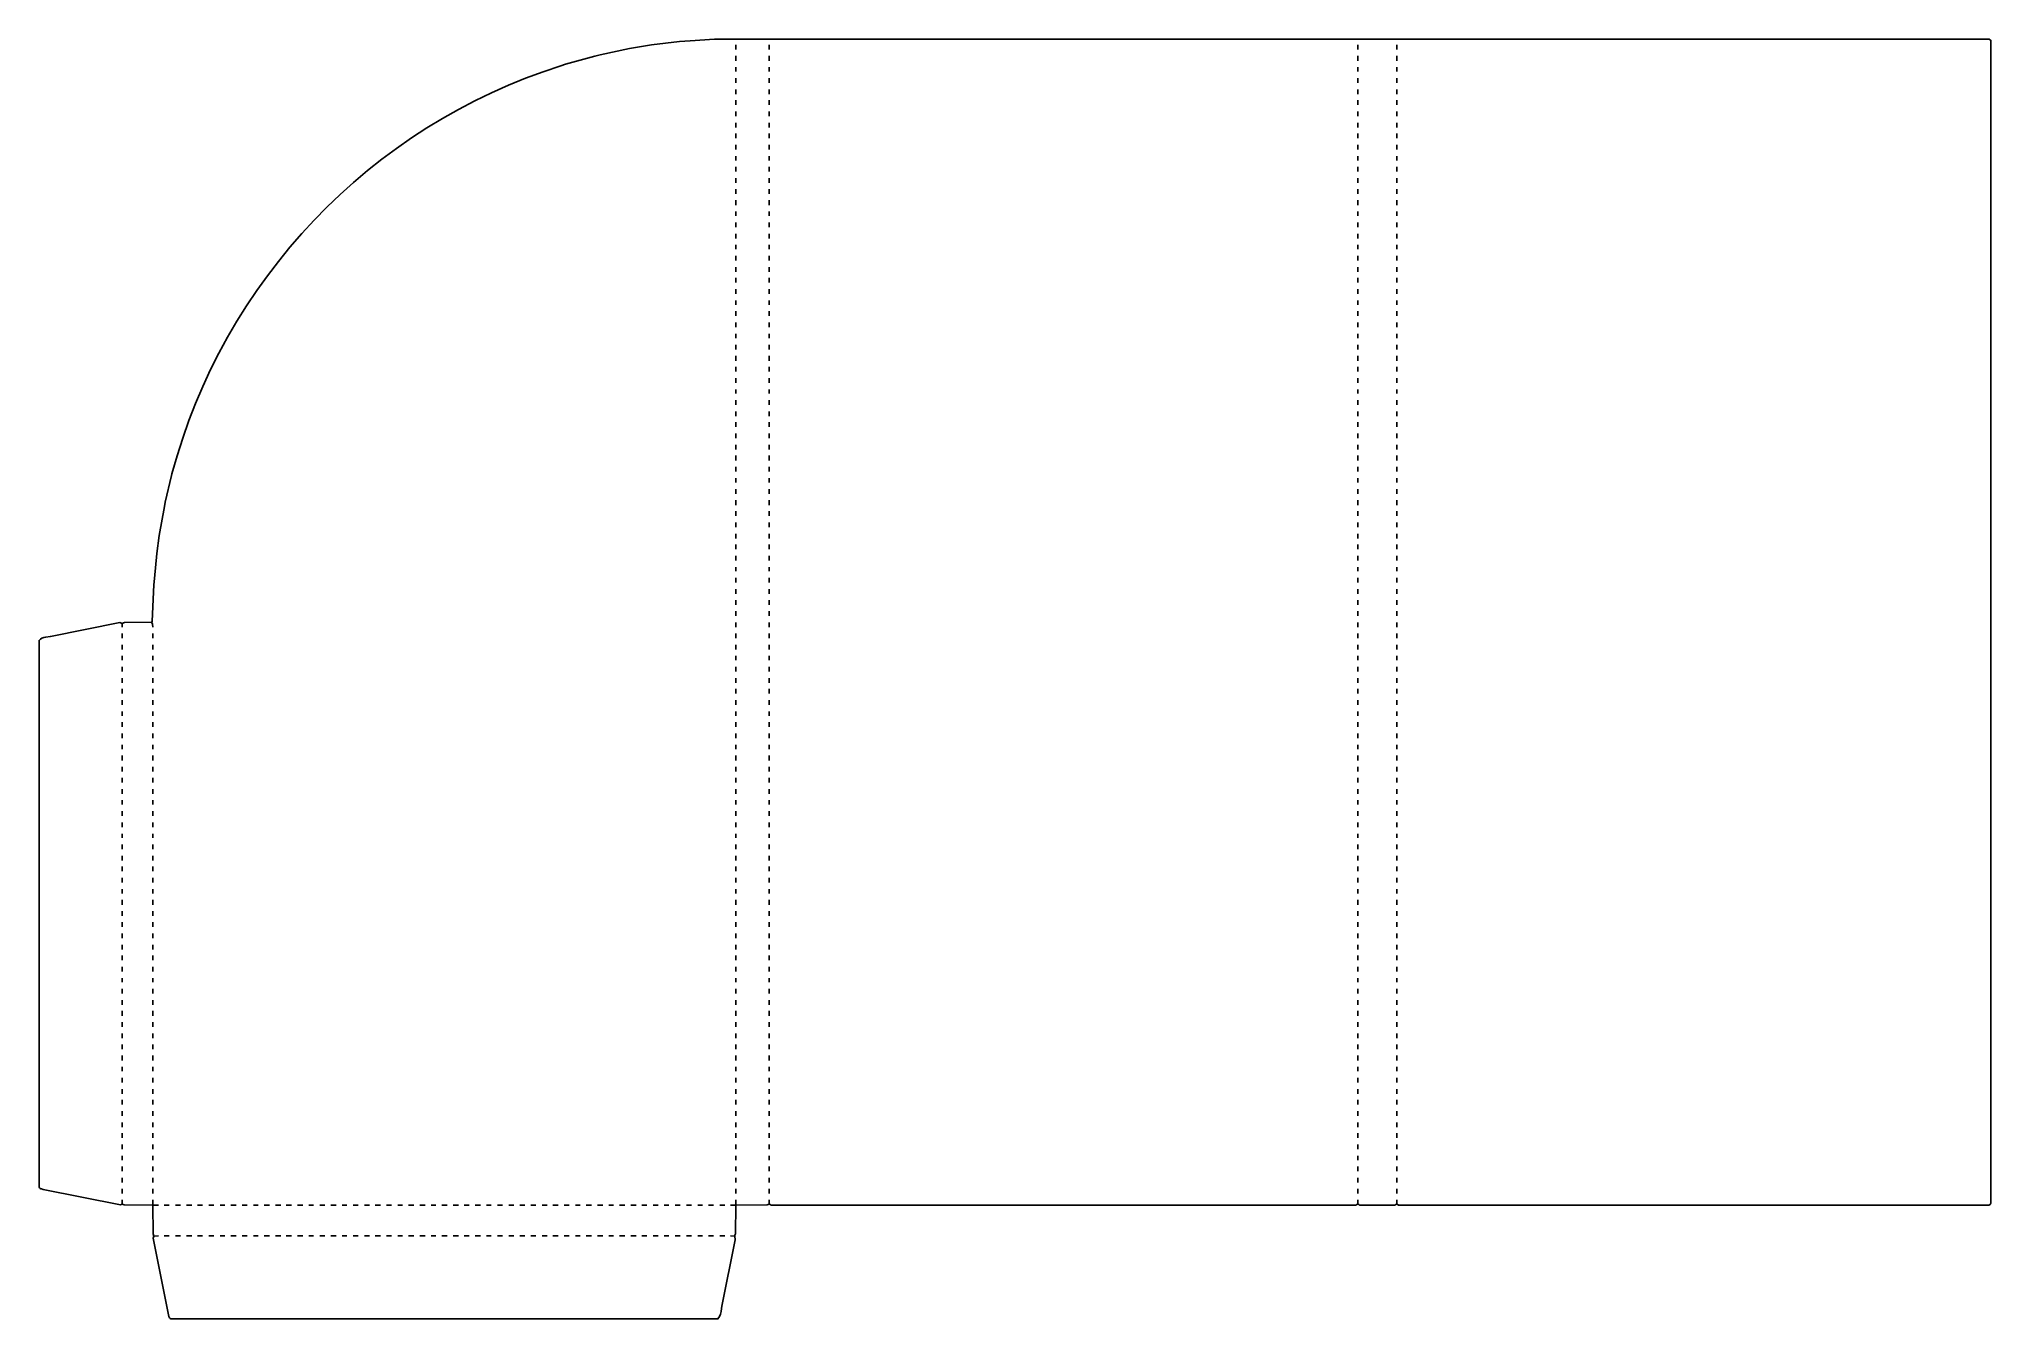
# Model space of a CAD drawing. Extents: x 483 to 4635, y 316 to 3038.
import ezdxf

# ---------------------------------------------------------------- set-up
doc = ezdxf.new("R2010")
doc.units = 0
doc.layers.get('0').update_dxf_attribs({"linetype": 'CONTINUOUS'})

msp = doc.modelspace()

# ---------------------------------------------------------------- linework, layer by layer
at = {"color": 7, "linetype": 'CONTINUOUS'}
for points in [[(1954, 558), (1965, 558), (2031.992757, 558.492541), (2036, 560, -0.120666), (2040, 558), (3284, 558, -0.120666), (3288, 560, -0.120666), (3292, 558), (3367, 558, -0.120666), (3371, 560), (3371.9, 559.8), (3375, 558), (4631, 558, 0.166667), (4635, 562), (4635, 3035), (4631, 3038), (1920, 3038), (1868.032995, 3034.538071), (1845.040984, 3032.54918), (1785.932432, 3025.405405), (1739.067568, 3017.594595), (1676.911765, 3004.352941), (1665.088235, 3001.647059), (1602.9, 2984.3), (1592.9, 2981.3, 0.255627), (765.647059, 2113.088235), (764.7, 2110.1), (751.384615, 2052.923077), (749.615385, 2044.076923), (738.594595, 1982.067568), (733.569231, 1944.053846), (728.461929, 1890.967005), (727.470769, 1876.973846), (723.8, 1800.1), (723, 1798), (723.2, 1797.1), (724.569231, 1793.946154), (725, 1787)], [(737, 558), (725, 558), (664.007932, 558.491808), (660, 560), (656, 559), (491.923077, 591.615385), (488.076923, 592.384615, -0.19602), (483, 596), (483, 1759, -0.26478), (497.076923, 1765.615385), (507.076923, 1767.615385), (655, 1797), (660, 1795, -0.090917), (665.008329, 1797.508616), (723, 1798)], [(725, 569), (725, 558), (725.491808, 497.007932), (727, 492), (726, 488), (758.615385, 324.923077), (759.384615, 321.076923, 0.19602), (763, 316), (1927, 316, 0.157588), (1934.384615, 337.923077), (1935.384615, 342.923077), (1964, 484), (1963, 492), (1963.3, 493.9), (1964.508192, 497.007932), (1965, 558), (1965, 569)]]:
    msp.add_lwpolyline(points, format="xyb", dxfattribs=at)
for points in [[(1965, 3016), (1965, 3026)], [(1965, 2992), (1965, 3002)], [(2036, 3016), (2036, 3026)], [(2036, 2992), (2036, 3002)], [(3288, 3016), (3288, 3026)], [(3288, 2992), (3288, 3002)], [(3371, 3016), (3371, 3026)], [(3371, 2992), (3371, 3002)], [(1965, 2969), (1965, 2978)], [(1965, 2945), (1965, 2955)], [(2036, 2969), (2036, 2978)], [(2036, 2945), (2036, 2955)], [(3288, 2969), (3288, 2978)], [(3288, 2945), (3288, 2955)], [(3371, 2969), (3371, 2978)], [(3371, 2945), (3371, 2955)], [(1965, 2921), (1965, 2931)], [(1965, 2898), (1965, 2908)], [(2036, 2921), (2036, 2931)], [(2036, 2898), (2036, 2908)], [(3288, 2921), (3288, 2931)], [(3288, 2898), (3288, 2908)], [(3371, 2921), (3371, 2931)], [(3371, 2898), (3371, 2908)], [(1965, 2874), (1965, 2884)], [(2036, 2874), (2036, 2884)], [(3288, 2874), (3288, 2884)], [(3371, 2874), (3371, 2884)], [(1965, 2850), (1965, 2860)], [(1965, 2827), (1965, 2837)], [(2036, 2850), (2036, 2860)], [(2036, 2827), (2036, 2837)], [(3288, 2850), (3288, 2860)], [(3288, 2827), (3288, 2837)], [(3371, 2850), (3371, 2860)], [(3371, 2827), (3371, 2837)], [(1965, 2803), (1965, 2813)], [(1965, 2780), (1965, 2789)], [(2036, 2803), (2036, 2813)], [(2036, 2780), (2036, 2789)], [(3288, 2803), (3288, 2813)], [(3288, 2780), (3288, 2789)], [(3371, 2803), (3371, 2813)], [(3371, 2780), (3371, 2789)], [(1965, 2756), (1965, 2766)], [(1965, 2732), (1965, 2742)], [(2036, 2756), (2036, 2766)], [(2036, 2732), (2036, 2742)], [(3288, 2756), (3288, 2766)], [(3288, 2732), (3288, 2742)], [(3371, 2756), (3371, 2766)], [(3371, 2732), (3371, 2742)], [(1965, 2709), (1965, 2719)], [(2036, 2709), (2036, 2719)], [(3288, 2709), (3288, 2719)], [(3371, 2709), (3371, 2719)], [(1965, 2685), (1965, 2695)], [(1965, 2662), (1965, 2671)], [(2036, 2685), (2036, 2695)], [(2036, 2662), (2036, 2671)], [(3288, 2685), (3288, 2695)], [(3288, 2662), (3288, 2671)], [(3371, 2685), (3371, 2695)], [(3371, 2662), (3371, 2671)], [(1965, 2638), (1965, 2648)], [(1965, 2614), (1965, 2624)], [(2036, 2638), (2036, 2648)], [(2036, 2614), (2036, 2624)], [(3288, 2638), (3288, 2648)], [(3288, 2614), (3288, 2624)], [(3371, 2638), (3371, 2648)], [(3371, 2614), (3371, 2624)], [(1965, 2591), (1965, 2600)], [(1965, 2567), (1965, 2577)], [(2036, 2591), (2036, 2600)], [(2036, 2567), (2036, 2577)], [(3288, 2591), (3288, 2600)], [(3288, 2567), (3288, 2577)], [(3371, 2591), (3371, 2600)], [(3371, 2567), (3371, 2577)], [(1965, 2543), (1965, 2553)], [(2036, 2543), (2036, 2553)], [(3288, 2543), (3288, 2553)], [(3371, 2543), (3371, 2553)], [(1965, 2520), (1965, 2530)], [(1965, 2496), (1965, 2506)], [(2036, 2520), (2036, 2530)], [(2036, 2496), (2036, 2506)], [(3288, 2520), (3288, 2530)], [(3288, 2496), (3288, 2506)], [(3371, 2520), (3371, 2530)], [(3371, 2496), (3371, 2506)], [(1965, 2473), (1965, 2482)], [(1965, 2449), (1965, 2459)], [(2036, 2473), (2036, 2482)], [(2036, 2449), (2036, 2459)], [(3288, 2473), (3288, 2482)], [(3288, 2449), (3288, 2459)], [(3371, 2473), (3371, 2482)], [(3371, 2449), (3371, 2459)], [(1965, 2425), (1965, 2435)], [(1965, 2402), (1965, 2411)], [(2036, 2425), (2036, 2435)], [(2036, 2402), (2036, 2411)], [(3288, 2425), (3288, 2435)], [(3288, 2402), (3288, 2411)], [(3371, 2425), (3371, 2435)], [(3371, 2402), (3371, 2411)], [(1965, 2378), (1965, 2388)], [(2036, 2378), (2036, 2388)], [(3288, 2378), (3288, 2388)], [(3371, 2378), (3371, 2388)], [(1965, 2354), (1965, 2364)], [(1965, 2331), (1965, 2341)], [(2036, 2354), (2036, 2364)], [(2036, 2331), (2036, 2341)], [(3288, 2354), (3288, 2364)], [(3288, 2331), (3288, 2341)], [(3371, 2354), (3371, 2364)], [(3371, 2331), (3371, 2341)], [(1965, 2307), (1965, 2317)], [(1965, 2284), (1965, 2293)], [(2036, 2307), (2036, 2317)], [(2036, 2284), (2036, 2293)], [(3288, 2307), (3288, 2317)], [(3288, 2284), (3288, 2293)], [(3371, 2307), (3371, 2317)], [(3371, 2284), (3371, 2293)], [(1965, 2260), (1965, 2270)], [(1965, 2236), (1965, 2246)], [(2036, 2260), (2036, 2270)], [(2036, 2236), (2036, 2246)], [(3288, 2260), (3288, 2270)], [(3288, 2236), (3288, 2246)], [(3371, 2260), (3371, 2270)], [(3371, 2236), (3371, 2246)], [(1965, 2213), (1965, 2223)], [(2036, 2213), (2036, 2223)], [(3288, 2213), (3288, 2223)], [(3371, 2213), (3371, 2223)], [(1965, 2189), (1965, 2199)], [(1965, 2165), (1965, 2175)], [(2036, 2189), (2036, 2199)], [(2036, 2165), (2036, 2175)], [(3288, 2189), (3288, 2199)], [(3288, 2165), (3288, 2175)], [(3371, 2189), (3371, 2199)], [(3371, 2165), (3371, 2175)], [(1965, 2142), (1965, 2152)], [(1965, 2118), (1965, 2128)], [(2036, 2142), (2036, 2152)], [(2036, 2118), (2036, 2128)], [(3288, 2142), (3288, 2152)], [(3288, 2118), (3288, 2128)], [(3371, 2142), (3371, 2152)], [(3371, 2118), (3371, 2128)], [(1965, 2095), (1965, 2104)], [(1965, 2071), (1965, 2081)], [(2036, 2095), (2036, 2104)], [(2036, 2071), (2036, 2081)], [(3288, 2095), (3288, 2104)], [(3288, 2071), (3288, 2081)], [(3371, 2095), (3371, 2104)], [(3371, 2071), (3371, 2081)], [(1965, 2047), (1965, 2057)], [(2036, 2047), (2036, 2057)], [(3288, 2047), (3288, 2057)], [(3371, 2047), (3371, 2057)], [(1965, 2024), (1965, 2034)], [(1965, 2000), (1965, 2010)], [(2036, 2024), (2036, 2034)], [(2036, 2000), (2036, 2010)], [(3288, 2024), (3288, 2034)], [(3288, 2000), (3288, 2010)], [(3371, 2024), (3371, 2034)], [(3371, 2000), (3371, 2010)], [(1965, 1976), (1965, 1986)], [(1965, 1953), (1965, 1963)], [(2036, 1976), (2036, 1986)], [(2036, 1953), (2036, 1963)], [(3288, 1976), (3288, 1986)], [(3288, 1953), (3288, 1963)], [(3371, 1976), (3371, 1986)], [(3371, 1953), (3371, 1963)], [(1965, 1929), (1965, 1939)], [(1965, 1906), (1965, 1915)], [(2036, 1929), (2036, 1939)], [(2036, 1906), (2036, 1915)], [(3288, 1929), (3288, 1939)], [(3288, 1906), (3288, 1915)], [(3371, 1929), (3371, 1939)], [(3371, 1906), (3371, 1915)], [(1965, 1882), (1965, 1892)], [(2036, 1882), (2036, 1892)], [(3288, 1882), (3288, 1892)], [(3371, 1882), (3371, 1892)], [(1965, 1858), (1965, 1868)], [(1965, 1835), (1965, 1845)], [(2036, 1858), (2036, 1868)], [(2036, 1835), (2036, 1845)], [(3288, 1858), (3288, 1868)], [(3288, 1835), (3288, 1845)], [(3371, 1858), (3371, 1868)], [(3371, 1835), (3371, 1845)], [(660, 1787), (660, 1795)], [(1965, 1811), (1965, 1821)], [(1965, 1787), (1965, 1797)], [(2036, 1811), (2036, 1821)], [(2036, 1787), (2036, 1797)], [(3288, 1811), (3288, 1821)], [(3288, 1787), (3288, 1797)], [(3371, 1811), (3371, 1821)], [(3371, 1787), (3371, 1797)], [(660, 1764), (660, 1774)], [(660, 1740), (660, 1750)], [(725, 1764), (725, 1774)], [(725, 1740), (725, 1750)], [(1965, 1764), (1965, 1774)], [(1965, 1740), (1965, 1750)], [(2036, 1764), (2036, 1774)], [(2036, 1740), (2036, 1750)], [(3288, 1764), (3288, 1774)], [(3288, 1740), (3288, 1750)], [(3371, 1764), (3371, 1774)], [(3371, 1740), (3371, 1750)], [(660, 1717), (660, 1726)], [(660, 1693), (660, 1703)], [(725, 1717), (725, 1726)], [(725, 1693), (725, 1703)], [(1965, 1717), (1965, 1726)], [(1965, 1693), (1965, 1703)], [(2036, 1717), (2036, 1726)], [(2036, 1693), (2036, 1703)], [(3288, 1717), (3288, 1726)], [(3288, 1693), (3288, 1703)], [(3371, 1717), (3371, 1726)], [(3371, 1693), (3371, 1703)], [(660, 1669), (660, 1679)], [(725, 1669), (725, 1679)], [(1965, 1669), (1965, 1679)], [(2036, 1669), (2036, 1679)], [(3288, 1669), (3288, 1679)], [(3371, 1669), (3371, 1679)], [(660, 1646), (660, 1656)], [(660, 1622), (660, 1632)], [(725, 1646), (725, 1656)], [(725, 1622), (725, 1632)], [(1965, 1646), (1965, 1656)], [(1965, 1622), (1965, 1632)], [(2036, 1646), (2036, 1656)], [(2036, 1622), (2036, 1632)], [(3288, 1646), (3288, 1656)], [(3288, 1622), (3288, 1632)], [(3371, 1646), (3371, 1656)], [(3371, 1622), (3371, 1632)], [(660, 1599), (660, 1608)], [(660, 1575), (660, 1585)], [(725, 1599), (725, 1608)], [(725, 1575), (725, 1585)], [(1965, 1599), (1965, 1608)], [(1965, 1575), (1965, 1585)], [(2036, 1599), (2036, 1608)], [(2036, 1575), (2036, 1585)], [(3288, 1599), (3288, 1608)], [(3288, 1575), (3288, 1585)], [(3371, 1599), (3371, 1608)], [(3371, 1575), (3371, 1585)], [(660, 1551), (660, 1561)], [(660, 1528), (660, 1537)], [(725, 1551), (725, 1561)], [(725, 1528), (725, 1537)], [(1965, 1551), (1965, 1561)], [(1965, 1528), (1965, 1537)], [(2036, 1551), (2036, 1561)], [(2036, 1528), (2036, 1537)], [(3288, 1551), (3288, 1561)], [(3288, 1528), (3288, 1537)], [(3371, 1551), (3371, 1561)], [(3371, 1528), (3371, 1537)], [(660, 1504), (660, 1514)], [(725, 1504), (725, 1514)], [(1965, 1504), (1965, 1514)], [(2036, 1504), (2036, 1514)], [(3288, 1504), (3288, 1514)], [(3371, 1504), (3371, 1514)], [(660, 1480), (660, 1490)], [(660, 1457), (660, 1467)], [(725, 1480), (725, 1490)], [(725, 1457), (725, 1467)], [(1965, 1480), (1965, 1490)], [(1965, 1457), (1965, 1467)], [(2036, 1480), (2036, 1490)], [(2036, 1457), (2036, 1467)], [(3288, 1480), (3288, 1490)], [(3288, 1457), (3288, 1467)], [(3371, 1480), (3371, 1490)], [(3371, 1457), (3371, 1467)], [(660, 1433), (660, 1443)], [(660, 1410), (660, 1419)], [(725, 1433), (725, 1443)], [(725, 1410), (725, 1419)], [(1965, 1433), (1965, 1443)], [(1965, 1410), (1965, 1419)], [(2036, 1433), (2036, 1443)], [(2036, 1410), (2036, 1419)], [(3288, 1433), (3288, 1443)], [(3288, 1410), (3288, 1419)], [(3371, 1433), (3371, 1443)], [(3371, 1410), (3371, 1419)], [(660, 1386), (660, 1396)], [(660, 1362), (660, 1372)], [(725, 1386), (725, 1396)], [(725, 1362), (725, 1372)], [(1965, 1386), (1965, 1396)], [(1965, 1362), (1965, 1372)], [(2036, 1386), (2036, 1396)], [(2036, 1362), (2036, 1372)], [(3288, 1386), (3288, 1396)], [(3288, 1362), (3288, 1372)], [(3371, 1386), (3371, 1396)], [(3371, 1362), (3371, 1372)], [(660, 1339), (660, 1348)], [(725, 1339), (725, 1348)], [(1965, 1339), (1965, 1348)], [(2036, 1339), (2036, 1348)], [(3288, 1339), (3288, 1348)], [(3371, 1339), (3371, 1348)], [(660, 1315), (660, 1325)], [(660, 1291), (660, 1301)], [(725, 1315), (725, 1325)], [(725, 1291), (725, 1301)], [(1965, 1315), (1965, 1325)], [(1965, 1291), (1965, 1301)], [(2036, 1315), (2036, 1325)], [(2036, 1291), (2036, 1301)], [(3288, 1315), (3288, 1325)], [(3288, 1291), (3288, 1301)], [(3371, 1315), (3371, 1325)], [(3371, 1291), (3371, 1301)], [(660, 1268), (660, 1278)], [(660, 1244), (660, 1254)], [(725, 1268), (725, 1278)], [(725, 1244), (725, 1254)], [(1965, 1268), (1965, 1278)], [(1965, 1244), (1965, 1254)], [(2036, 1268), (2036, 1278)], [(2036, 1244), (2036, 1254)], [(3288, 1268), (3288, 1278)], [(3288, 1244), (3288, 1254)], [(3371, 1268), (3371, 1278)], [(3371, 1244), (3371, 1254)], [(660, 1221), (660, 1230)], [(660, 1197), (660, 1207)], [(725, 1221), (725, 1230)], [(725, 1197), (725, 1207)], [(1965, 1221), (1965, 1230)], [(1965, 1197), (1965, 1207)], [(2036, 1221), (2036, 1230)], [(2036, 1197), (2036, 1207)], [(3288, 1221), (3288, 1230)], [(3288, 1197), (3288, 1207)], [(3371, 1221), (3371, 1230)], [(3371, 1197), (3371, 1207)], [(660, 1173), (660, 1183)], [(725, 1173), (725, 1183)], [(1965, 1173), (1965, 1183)], [(2036, 1173), (2036, 1183)], [(3288, 1173), (3288, 1183)], [(3371, 1173), (3371, 1183)], [(660, 1150), (660, 1160)], [(660, 1126), (660, 1136)], [(725, 1150), (725, 1160)], [(725, 1126), (725, 1136)], [(1965, 1150), (1965, 1160)], [(1965, 1126), (1965, 1136)], [(2036, 1150), (2036, 1160)], [(2036, 1126), (2036, 1136)], [(3288, 1150), (3288, 1160)], [(3288, 1126), (3288, 1136)], [(3371, 1150), (3371, 1160)], [(3371, 1126), (3371, 1136)], [(660, 1102), (660, 1112)], [(660, 1079), (660, 1089)], [(725, 1102), (725, 1112)], [(725, 1079), (725, 1089)], [(1965, 1102), (1965, 1112)], [(1965, 1079), (1965, 1089)], [(2036, 1102), (2036, 1112)], [(2036, 1079), (2036, 1089)], [(3288, 1102), (3288, 1112)], [(3288, 1079), (3288, 1089)], [(3371, 1102), (3371, 1112)], [(3371, 1079), (3371, 1089)], [(660, 1055), (660, 1065)], [(660, 1032), (660, 1041)], [(725, 1055), (725, 1065)], [(725, 1032), (725, 1041)], [(1965, 1055), (1965, 1065)], [(1965, 1032), (1965, 1041)], [(2036, 1055), (2036, 1065)], [(2036, 1032), (2036, 1041)], [(3288, 1055), (3288, 1065)], [(3288, 1032), (3288, 1041)], [(3371, 1055), (3371, 1065)], [(3371, 1032), (3371, 1041)], [(660, 1008), (660, 1018)], [(725, 1008), (725, 1018)], [(1965, 1008), (1965, 1018)], [(2036, 1008), (2036, 1018)], [(3288, 1008), (3288, 1018)], [(3371, 1008), (3371, 1018)], [(660, 984), (660, 994)], [(660, 961), (660, 971)], [(725, 984), (725, 994)], [(725, 961), (725, 971)], [(1965, 984), (1965, 994)], [(1965, 961), (1965, 971)], [(2036, 984), (2036, 994)], [(2036, 961), (2036, 971)], [(3288, 984), (3288, 994)], [(3288, 961), (3288, 971)], [(3371, 984), (3371, 994)], [(3371, 961), (3371, 971)], [(660, 937), (660, 947)], [(660, 913), (660, 923)], [(725, 937), (725, 947)], [(725, 913), (725, 923)], [(1965, 937), (1965, 947)], [(1965, 913), (1965, 923)], [(2036, 937), (2036, 947)], [(2036, 913), (2036, 923)], [(3288, 937), (3288, 947)], [(3288, 913), (3288, 923)], [(3371, 937), (3371, 947)], [(3371, 913), (3371, 923)], [(660, 890), (660, 900)], [(660, 866), (660, 876)], [(725, 890), (725, 900)], [(725, 866), (725, 876)], [(1965, 890), (1965, 900)], [(1965, 866), (1965, 876)], [(2036, 890), (2036, 900)], [(2036, 866), (2036, 876)], [(3288, 890), (3288, 900)], [(3288, 866), (3288, 876)], [(3371, 890), (3371, 900)], [(3371, 866), (3371, 876)], [(660, 843), (660, 852)], [(725, 843), (725, 852)], [(1965, 843), (1965, 852)], [(2036, 843), (2036, 852)], [(3288, 843), (3288, 852)], [(3371, 843), (3371, 852)], [(660, 819), (660, 829)], [(660, 795), (660, 805)], [(725, 819), (725, 829)], [(725, 795), (725, 805)], [(1965, 819), (1965, 829)], [(1965, 795), (1965, 805)], [(2036, 819), (2036, 829)], [(2036, 795), (2036, 805)], [(3288, 819), (3288, 829)], [(3288, 795), (3288, 805)], [(3371, 819), (3371, 829)], [(3371, 795), (3371, 805)], [(660, 772), (660, 782)], [(660, 748), (660, 758)], [(725, 772), (725, 782)], [(725, 748), (725, 758)], [(1965, 772), (1965, 782)], [(1965, 748), (1965, 758)], [(2036, 772), (2036, 782)], [(2036, 748), (2036, 758)], [(3288, 772), (3288, 782)], [(3288, 748), (3288, 758)], [(3371, 772), (3371, 782)], [(3371, 748), (3371, 758)], [(660, 724), (660, 734)], [(660, 701), (660, 711)], [(725, 724), (725, 734)], [(725, 701), (725, 711)], [(1965, 724), (1965, 734)], [(1965, 701), (1965, 711)], [(2036, 724), (2036, 734)], [(2036, 701), (2036, 711)], [(3288, 724), (3288, 734)], [(3288, 701), (3288, 711)], [(3371, 724), (3371, 734)], [(3371, 701), (3371, 711)], [(660, 677), (660, 687)], [(725, 677), (725, 687)], [(1965, 677), (1965, 687)], [(2036, 677), (2036, 687)], [(3288, 677), (3288, 687)], [(3371, 677), (3371, 687)], [(660, 654), (660, 663)], [(660, 630), (660, 640)], [(725, 654), (725, 663)], [(725, 630), (725, 640)], [(1965, 654), (1965, 663)], [(1965, 630), (1965, 640)], [(2036, 654), (2036, 663)], [(2036, 630), (2036, 640)], [(3288, 654), (3288, 663)], [(3288, 630), (3288, 640)], [(3371, 654), (3371, 663)], [(3371, 630), (3371, 640)], [(660, 606), (660, 616)], [(660, 583), (660, 593)], [(725, 606), (725, 616)], [(725, 583), (725, 593)], [(1965, 606), (1965, 616)], [(1965, 583), (1965, 593)], [(2036, 606), (2036, 616)], [(2036, 583), (2036, 593)], [(3288, 606), (3288, 616)], [(3288, 583), (3288, 593)], [(3371, 606), (3371, 616)], [(3371, 583), (3371, 593)], [(660, 560), (660, 569)], [(749, 558), (760, 558)], [(773, 558), (784, 558)], [(797, 558), (808, 558)], [(820, 558), (831, 558)], [(844, 558), (855, 558)], [(868, 558), (878, 558)], [(891, 558), (902, 558)], [(915, 558), (926, 558)], [(939, 558), (949, 558)], [(962, 558), (973, 558)], [(986, 558), (997, 558)], [(1009, 558), (1020, 558)], [(1033, 558), (1044, 558)], [(1057, 558), (1067, 558)], [(1080, 558), (1091, 558)], [(1104, 558), (1115, 558)], [(1128, 558), (1138, 558)], [(1151, 558), (1162, 558)], [(1175, 558), (1186, 558)], [(1198, 558), (1209, 558)], [(1222, 558), (1233, 558)], [(1246, 558), (1256, 558)], [(1269, 558), (1280, 558)], [(1293, 558), (1304, 558)], [(1317, 558), (1327, 558)], [(1340, 558), (1351, 558)], [(1364, 558), (1375, 558)], [(1387, 558), (1398, 558)], [(1411, 558), (1422, 558)], [(1435, 558), (1445, 558)], [(1458, 558), (1469, 558)], [(1482, 558), (1493, 558)], [(1506, 558), (1516, 558)], [(1529, 558), (1540, 558)], [(1553, 558), (1564, 558)], [(1576, 558), (1587, 558)], [(1600, 558), (1611, 558)], [(1624, 558), (1634, 558)], [(1647, 558), (1658, 558)], [(1671, 558), (1682, 558)], [(1695, 558), (1705, 558)], [(1718, 558), (1729, 558)], [(1742, 558), (1753, 558)], [(1765, 558), (1776, 558)], [(1789, 558), (1800, 558)], [(1813, 558), (1823, 558)], [(1836, 558), (1847, 558)], [(1860, 558), (1871, 558)], [(1884, 558), (1894, 558)], [(1907, 558), (1918, 558)], [(1931, 558), (1942, 558)], [(2036, 560), (2036, 569)], [(3288, 560), (3288, 569)], [(3371, 560), (3371, 569)], [(727, 492), (737, 493)], [(749, 493), (760, 493)], [(773, 493), (784, 493)], [(797, 493), (808, 493)], [(820, 493), (831, 493)], [(844, 493), (855, 493)], [(868, 493), (878, 493)], [(891, 493), (902, 493)], [(915, 493), (926, 493)], [(939, 493), (949, 493)], [(962, 493), (973, 493)], [(986, 493), (997, 493)], [(1009, 493), (1020, 493)], [(1033, 493), (1044, 493)], [(1057, 493), (1067, 493)], [(1080, 493), (1091, 493)], [(1104, 493), (1115, 493)], [(1128, 493), (1138, 493)], [(1151, 493), (1162, 493)], [(1175, 493), (1186, 493)], [(1198, 493), (1209, 493)], [(1222, 493), (1233, 493)], [(1246, 493), (1256, 493)], [(1269, 493), (1280, 493)], [(1293, 493), (1304, 493)], [(1317, 493), (1327, 493)], [(1340, 493), (1351, 493)], [(1364, 493), (1375, 493)], [(1387, 493), (1398, 493)], [(1411, 493), (1422, 493)], [(1435, 493), (1445, 493)], [(1458, 493), (1469, 493)], [(1482, 493), (1493, 493)], [(1506, 493), (1516, 493)], [(1529, 493), (1540, 493)], [(1553, 493), (1564, 493)], [(1576, 493), (1587, 493)], [(1600, 493), (1611, 493)], [(1624, 493), (1634, 493)], [(1647, 493), (1658, 493)], [(1671, 493), (1682, 493)], [(1695, 493), (1705, 493)], [(1718, 493), (1729, 493)], [(1742, 493), (1753, 493)], [(1765, 493), (1776, 493)], [(1789, 493), (1800, 493)], [(1813, 493), (1823, 493)], [(1836, 493), (1847, 493)], [(1860, 493), (1871, 493)], [(1884, 493), (1894, 493)], [(1907, 493), (1918, 493)], [(1931, 493), (1942, 493)], [(1963, 492), (1954, 493)]]:
    msp.add_lwpolyline(points, dxfattribs=at)

doc.saveas('drawing.dxf')
